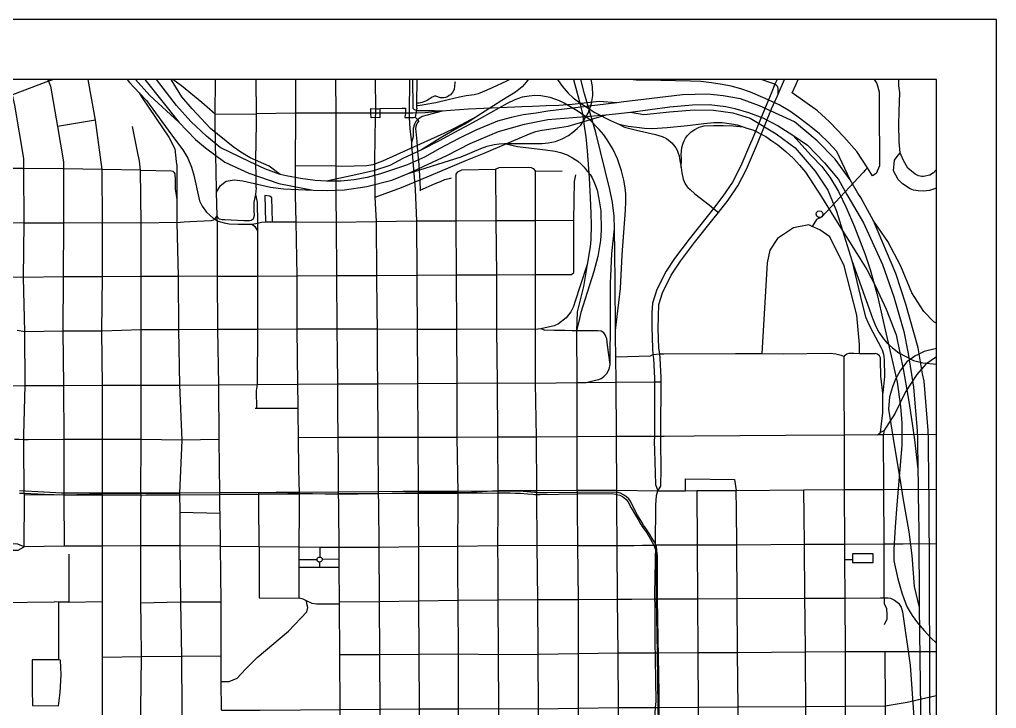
# Model space of a CAD drawing. Header units: millimetres. Extents: x 943 to 1065, y -197 to -78.
# Drawn here: x 983.7 to 1065.3, y -135.6 to -78 of the extents above; entities that cross this region are included whole.
import ezdxf

# ---------------------------------------------------------------- set-up
doc = ezdxf.new("R2010")
doc.units = ezdxf.units.MM
doc.header["$MEASUREMENT"] = 0
doc.layers.add('Border', color=5, linetype='Continuous', true_color=0x0017ff)
doc.layers.add('Default', color=18, linetype='Continuous', true_color=0x000000)

msp = doc.modelspace()

# ---------------------------------------------------------------- linework, layer by layer
at = {"color": 4, "true_color": 0x00ffff}
for points in [[(986.54, -83.031), (986.118, -83.186), (983.115, -84.308), (980, -85.452), (978.385, -86.063), (977.657, -86.307)], [(984.055, -113.123), (984.066, -112.719), (984.172, -108.588), (984.136, -104.101), (984.038, -99.565), (984.089, -95.036), (984.06, -90.473), (984.06, -89.633), (983.309, -85.17), (983.115, -84.308), (982.634, -83.031)], [(986.061, -83.031), (986.118, -83.186), (986.287, -83.598), (986.87, -86.973), (987.37, -89.915), (987.382, -90.504), (987.37, -95.025), (987.34, -99.533), (987.313, -104.071), (987.369, -108.584), (987.398, -113.114)], [(990.649, -122.008), (990.649, -118.321), (990.642, -117.728), (990.649, -117.646), (990.649, -108.578), (990.588, -104.062), (990.649, -99.515), (990.649, -95.013), (990.599, -90.553), (990.041, -86.427), (989.436, -83.031)], [(992.685, -83.031), (992.902, -83.286), (993.689, -84.16)], [(993.388, -83.031), (994.577, -84.389), (997.017, -86.609)], [(994.16, -83.031), (997.017, -86.609), (998.393, -88.048), (999.238, -88.737), (1000.864, -89.957), (1002.868, -90.86), (1005.37, -91.735), (1008.221, -92.29), (1009.466, -92.315), (1010.833, -92.256), (1012.71, -91.974), (1014.806, -91.443), (1016.157, -90.903), (1019.436, -89.346), (1021.344, -88.377), (1023.722, -87.375), (1025.881, -86.781), (1027.825, -86.379)], [(1027.82, -85.686), (1026.85, -85.843), (1025.755, -85.999), (1024.754, -86.219), (1023.628, -86.531), (1021.813, -87.281), (1020.343, -88.001), (1018.81, -88.815), (1017.528, -89.535), (1016.026, -90.191), (1013.854, -90.923), (1012.729, -91.227), (1011.654, -91.413), (1010.549, -91.54), (1009.356, -91.52), (1008.405, -91.485), (1007.166, -91.315), (1005.984, -91.081), (1005.465, -90.964), (1004.204, -90.514), (1002.952, -89.917), (1000.458, -88.705), (999.332, -87.767), (998.019, -86.54), (996.829, -85.201), (995.149, -83.031)], [(1005.465, -90.964), (1004.556, -90.279), (1002.972, -89.576), (1002.181, -89.116), (1001.555, -88.656), (999.645, -87.141), (998.12, -85.489), (997.261, -84.491), (996.365, -83.031)], [(997.236, -83.571), (996.503, -83.031)], [(1000.056, -85.921), (1000.075, -83.031)], [(1003.448, -83.031), (1003.458, -85.917), (1003.44, -88.992)], [(1006.778, -85.864), (1006.778, -83.031)], [(1026.206, -83.031), (1026.159, -83.103), (1025.675, -83.638), (1025.134, -84.089), (1023.983, -84.805), (1021.893, -86.121), (1021.136, -86.642), (1020.227, -87.14), (1018.849, -87.952), (1017.275, -88.92), (1015.715, -89.647), (1014.635, -90.221), (1013.257, -90.67), (1012.65, -90.817), (1012.035, -90.954), (1009.356, -91.52)], [(1010.082, -83.031), (1010.116, -85.864), (1010.116, -90.266), (1010.122, -90.498)], [(1013.389, -89.778), (1013.445, -86.224), (1013.451, -85.864), (1013.451, -85.49), (1013.437, -83.031)], [(1016.263, -83.031), (1016.241, -85.849)], [(1016.569, -85.332), (1016.558, -83.031)], [(1016.89, -85.439), (1016.89, -85.217), (1016.899, -85.048), (1016.912, -83.031)], [(1024.656, -83.031), (1024.375, -83.188), (1023.182, -83.74), (1022.352, -84.106), (1022.005, -84.239), (1021.666, -84.313), (1021.017, -84.411), (1020.448, -84.511), (1019.516, -84.738), (1018.466, -84.987), (1016.99, -85.227), (1016.892, -85.217)], [(1028.628, -83.031), (1028.679, -83.125), (1029.013, -83.605)], [(1029.985, -83.031), (1030.47, -84.892), (1030.712, -85.909), (1030.872, -86.932), (1031.002, -87.823), (1031.101, -88.986), (1031.28, -91.247), (1031.368, -92.92), (1031.414, -94.196), (1031.449, -95.219), (1031.412, -96.401), (1031.371, -97.006), (1031.113, -98.499), (1030.808, -100.341), (1030.52, -101.45), (1030.266, -102.433), (1030.217, -104.033)], [(1033.486, -103.996), (1033.459, -99.89), (1033.426, -97.594), (1033.407, -95.521), (1033.355, -94.447), (1033.216, -93.318), (1033.009, -92.219), (1031.832, -87.463), (1030.903, -84.228), (1030.575, -83.031)], [(1031.565, -83.627), (1031.456, -83.043), (1031.453, -83.031)], [(1053.066, -91.411), (1051.971, -89.055), (1051.265, -88.299), (1050.529, -87.591), (1049.654, -86.872), (1048.637, -86.099), (1048.046, -85.68), (1047.144, -85.144), (1045.99, -84.616), (1044.744, -84.091), (1043.958, -83.83), (1043.132, -83.61), (1042.392, -83.456), (1041.503, -83.304), (1040.602, -83.213), (1039.734, -83.177), (1036.025, -83.107), (1035.217, -83.082), (1034.691, -83.033), (1034.686, -83.031)], [(1047.064, -84.257), (1047.064, -83.984), (1047.059, -83.798), (1047.025, -83.657), (1046.937, -83.539), (1046.8, -83.442), (1046.356, -83.295), (1045.725, -83.065), (1045.627, -83.031)], [(1046.989, -83.031), (1046.8, -83.442), (1046.49, -84.219)], [(1046.989, -84.447), (1047.064, -84.257), (1047.587, -83.049), (1047.594, -83.031)], [(1055.527, -90.261), (1055.527, -90.261), (1055.261, -90.883), (1054.956, -91.075), (1054.535, -90.423), (1053.642, -89.041), (1052.547, -87.822), (1051.358, -86.57), (1050.358, -85.663), (1048.23, -84.162), (1048.546, -83.474), (1048.749, -83.031)], [(1055.088, -83.031), (1055.305, -83.368), (1055.498, -84.061), (1055.506, -86.101), (1055.512, -87.227), (1055.516, -88.299), (1055.527, -90.261)], [(1057.168, -88.259), (1057.138, -86.757), (1057.18, -85.701), (1057.222, -84.132), (1057.146, -83.576), (1057.139, -83.031)], [(1000.056, -85.921), (998.925, -84.951), (997.236, -83.571)], [(1020, -83.886), (1019.9, -84.059), (1019.822, -84.186), (1019.694, -84.314), (1019.597, -84.382), (1019.435, -84.475), (1019.288, -84.533), (1019.107, -84.557), (1018.87, -84.561), (1018.486, -84.426)], [(1020.08, -83.238), (1020.061, -83.326), (1020.001, -83.886)], [(1029.013, -83.605), (1029.522, -84.171), (1029.938, -84.557), (1030.402, -84.902), (1031.762, -85.803), (1033.076, -86.477), (1033.553, -86.686)], [(1029.93, -87.432), (1030.276, -87.145), (1030.585, -86.844), (1031.199, -85.843), (1031.487, -85.035), (1031.578, -84.364), (1031.565, -83.627)], [(993.689, -84.16), (994.304, -84.795), (996.652, -88.002)], [(993.689, -84.16), (993.939, -84.577), (996.187, -87.861), (996.676, -88.84), (996.801, -89.881), (996.85, -90.238)], [(1018.486, -84.426), (1018.36, -84.442), (1018.261, -84.476), (1018.165, -84.521), (1018.08, -84.572), (1017.99, -84.627), (1017.904, -84.676), (1017.778, -84.758), (1017.613, -84.845), (1017.402, -84.933), (1017.302, -84.968), (1017.191, -84.993), (1017.081, -85.008), (1016.975, -85.028), (1016.9, -85.048)], [(1028.796, -84.814), (1028.022, -84.534), (1027.233, -84.403), (1026.736, -84.378), (1026.279, -84.419), (1025.686, -84.523), (1025.062, -84.725), (1024.422, -85.057), (1022.338, -86.204), (1021.285, -86.8), (1020.398, -87.278), (1018.749, -88.173), (1017.275, -88.92)], [(1033.641, -89.672), (1033.28, -88.893), (1032.826, -88.166), (1032.492, -87.674), (1032.116, -87.213), (1031.293, -86.362), (1030.284, -85.643), (1029.203, -85.01), (1028.796, -84.814)], [(1058.749, -105.463), (1057.727, -101.797), (1056.882, -99.232), (1055.025, -94.836), (1054.372, -93.631), (1053.967, -92.886), (1053.719, -92.531), (1053.066, -91.411), (1051.82, -89.689), (1050.334, -88.163), (1048.425, -86.568), (1047.153, -85.999), (1045.495, -85.249), (1043.931, -84.654), (1042.461, -84.404), (1041.178, -84.278), (1039.082, -84.31), (1033.941, -84.935)], [(1046.49, -84.219), (1046.111, -85.075), (1044.891, -88.05)], [(1045.392, -88.249), (1046.512, -85.503), (1046.989, -84.447)], [(1013.794, -85.448), (1013.797, -85.862), (1013.804, -86.231), (1013.445, -86.224), (1013.07, -86.228), (1013.039, -85.864), (1013.032, -85.469), (1013.45, -85.49), (1013.685, -85.48), (1013.794, -85.448), (1015.65, -85.442), (1015.935, -85.442), (1015.935, -85.852), (1015.899, -86.213), (1016.256, -86.21), (1016.608, -86.2)], [(1018.998, -85.688), (1018.324, -85.654), (1017.458, -85.659), (1016.93, -85.664), (1016.685, -85.566), (1016.588, -85.464), (1016.569, -85.333)], [(1016.89, -85.439), (1016.735, -86.197), (1017.051, -86.483), (1016.948, -86.635), (1016.857, -86.803), (1016.812, -86.974), (1016.79, -87.158), (1016.807, -87.389), (1016.884, -88.209), (1016.955, -89.016), (1017.052, -90.18), (1017.132, -91.524), (1017.161, -92.275), (1017.163, -92.329)], [(1021.192, -85.527), (1019.712, -85.62), (1018.998, -85.688)], [(1033.589, -84.989), (1032.117, -84.883), (1029.864, -85.121), (1028.749, -85.204), (1027.689, -85.249), (1026.536, -85.293), (1025.65, -85.322), (1025.068, -85.341), (1021.192, -85.527)], [(1033.941, -84.935), (1033.589, -84.989), (1027.82, -85.686)], [(1033.981, -85.858), (1034.742, -85.78), (1038.007, -85.33), (1039.904, -85.145), (1041.302, -85.135), (1042.681, -85.292), (1043.442, -85.448), (1044.588, -85.809), (1045.795, -86.244), (1047.063, -86.918), (1048.3, -87.676), (1049.517, -88.537), (1050.935, -89.986), (1052.095, -91.38), (1052.787, -92.654), (1054.192, -95.008), (1055.787, -98.481), (1056.726, -101.203), (1057.571, -104.08), (1057.918, -105.936)], [(1034.742, -85.78), (1035.851, -85.976), (1037.978, -85.727), (1040.05, -85.565), (1041.668, -85.597), (1043.291, -85.832), (1044.715, -86.268), (1046.903, -87.564), (1048.489, -88.758), (1050.166, -90.695), (1051.22, -92.286), (1051.932, -94.044), (1053.23, -98.162)], [(990.041, -86.427), (986.87, -86.973)], [(1000.055, -86.553), (1000.055, -85.921)], [(1000.056, -85.921), (1003.458, -85.917)], [(1016.241, -85.849), (1015.935, -85.852), (1013.797, -85.862), (1013.451, -85.865), (1006.778, -85.865), (1003.458, -85.918)], [(1006.755, -90.605), (1006.755, -90.275), (1006.778, -85.864)], [(1021.893, -86.121), (1020.051, -87.112), (1019.142, -87.542), (1016.055, -88.951), (1014.024, -89.857), (1013.219, -90.171), (1012.724, -90.26), (1010.607, -90.303), (1010.115, -90.266)], [(1018.998, -85.688), (1017.59, -85.815), (1016.569, -85.859), (1016.241, -85.849)], [(1016.241, -85.849), (1016.255, -86.21), (1016.293, -87.168), (1016.434, -88.301), (1016.454, -88.512)], [(1018.998, -85.688), (1017.756, -86.016), (1017.336, -86.138), (1016.99, -86.349), (1016.803, -86.548), (1016.681, -86.763), (1016.574, -87.145), (1016.581, -87.837), (1016.434, -88.301)], [(1016.608, -86.2), (1016.735, -86.197)], [(1027.825, -86.379), (1032.704, -85.978), (1033.981, -85.858)], [(1028.797, -87.054), (1029.521, -86.925), (1032.704, -85.978)], [(993.81, -90.624), (993.716, -89.87), (993.567, -89.044), (993.14, -86.973)], [(1000.124, -90.561), (1000.075, -88.514), (1000.055, -86.553)], [(1026.106, -87.669), (1026.434, -87.513), (1026.837, -87.388), (1027.192, -87.309), (1028.797, -87.054)], [(1033.553, -86.686), (1033.759, -86.78)], [(1033.759, -86.78), (1034.537, -86.941), (1035.268, -87.031), (1035.896, -87.096), (1036.583, -87.134), (1037.799, -87.062), (1039.489, -86.875), (1040.856, -86.713), (1041.701, -86.637), (1042.402, -86.627), (1043.154, -86.744), (1043.653, -86.832), (1044.151, -86.988)], [(1033.759, -86.78), (1034.233, -87.033), (1035.224, -87.267), (1036.82, -87.63), (1037.379, -87.787), (1037.753, -87.98), (1038.192, -88.33), (1038.509, -88.738), (1038.628, -88.948), (1038.725, -89.194), (1038.789, -89.41), (1038.827, -89.645), (1038.96, -90.396)], [(1038.96, -90.396), (1038.988, -89.631), (1038.97, -89.326), (1038.979, -89.029), (1039.023, -88.73), (1039.128, -88.368), (1039.205, -88.163), (1039.321, -87.948), (1039.487, -87.719), (1039.802, -87.409), (1040.108, -87.214), (1040.458, -87.031), (1040.882, -86.922), (1041.678, -86.87), (1042.509, -86.88), (1043.302, -86.91), (1044.151, -86.988)], [(1044.151, -86.988), (1044.445, -87.105), (1044.963, -87.251), (1046.034, -87.787), (1046.547, -88.148), (1047.045, -88.506), (1047.711, -89.049), (1048.335, -89.632), (1048.86, -90.197), (1049.342, -90.786), (1050.688, -92.85), (1051.726, -94.511)], [(996.652, -88.002), (997.349, -88.914), (997.752, -89.616), (998.062, -90.353), (998.27, -91.041), (998.743, -93.164), (998.968, -93.605)], [(1022.522, -89.179), (1026.106, -87.669)], [(1024.214, -88.387), (1025.319, -88.374), (1026.805, -88.387), (1027.367, -88.373), (1027.846, -88.331), (1028.167, -88.278), (1028.48, -88.204), (1029.036, -87.989), (1029.546, -87.707), (1029.93, -87.432)], [(1044.891, -88.05), (1044.752, -88.368), (1043.947, -90.247), (1043.257, -91.602), (1042.452, -92.777), (1041.661, -93.801), (1041.239, -94.349), (1039.628, -96.381), (1038.401, -97.978), (1037.699, -99.039), (1036.931, -100.584), (1036.561, -101.71), (1036.523, -102.527), (1036.51, -103.69), (1036.573, -105.505), (1036.6, -106.014)], [(1048.3, -87.676), (1049.827, -89.398), (1050.699, -90.292), (1051.37, -91.183), (1052.103, -92.389), (1052.734, -93.739), (1053.443, -95.34), (1054.325, -97.646), (1054.755, -98.92), (1055.35, -101.109), (1055.842, -103.225), (1056.678, -106.836)], [(1016.157, -90.903), (1020.589, -89.488), (1022.223, -88.806), (1022.767, -88.605), (1023.346, -88.471), (1023.77, -88.409), (1024.214, -88.387)], [(1016.454, -88.512), (1016.757, -92.221)], [(1024.214, -88.387), (1025.293, -88.627), (1027.639, -88.904), (1028.449, -89.022), (1028.896, -89.135), (1029.439, -89.335), (1029.901, -89.572), (1030.343, -89.86)], [(1037.176, -105.94), (1037.11, -105.479), (1037.046, -103.843), (1037.059, -102.835), (1037.098, -101.837), (1037.404, -100.866), (1038.133, -99.371), (1038.913, -98.209), (1040.088, -96.662), (1041.621, -94.745), (1042.079, -94.153), (1042.887, -93.109), (1043.692, -91.934), (1044.432, -90.528), (1045.264, -88.572), (1045.392, -88.249)], [(1060.297, -90.553), (1060.032, -90.838), (1059.725, -91.036), (1059.197, -91.153), (1059.058, -91.141), (1058.778, -91.085), (1058.502, -90.955), (1057.889, -90.443), (1057.526, -89.797), (1057.264, -89.16), (1057.168, -88.259)], [(1003.458, -92.075), (1003.441, -88.992)], [(1013.42, -92.86), (1015.619, -92.068), (1018.091, -91.036), (1020.969, -89.816), (1022.522, -89.179)], [(1033.486, -103.996), (1033.89, -100.491), (1034.04, -97.686), (1034.307, -93.953), (1034.345, -93.23), (1034.338, -92.597), (1034.284, -92.074), (1034.189, -91.452), (1033.989, -90.659), (1033.641, -89.672)], [(1060.297, -92.115), (1060.283, -92.124), (1059.708, -92.315), (1059.194, -92.358), (1058.749, -92.345), (1058.363, -92.275), (1058.086, -92.176), (1057.444, -91.747), (1057.084, -91.384), (1056.694, -90.672), (1056.772, -89.768), (1057, -89.477), (1057.138, -89.311), (1057.264, -89.16)], [(993.81, -90.624), (990.599, -90.553), (987.382, -90.504), (984.06, -90.473), (980.816, -90.473), (978.395, -90.496)], [(996.85, -90.238), (996.845, -92.193), (996.845, -93.054), (996.849, -94.99), (996.962, -99.481), (996.99, -103.942), (997.074, -108.568), (997.254, -113.149), (997.074, -117.576), (997.074, -117.715), (997.081, -119.005), (997.084, -119.178), (997.1, -121.99), (997.159, -126.682), (997.242, -131.229)], [(1000.567, -135.724), (1000.557, -133.324), (1000.548, -131.19), (1000.539, -126.687), (1000.479, -122.02), (1000.45, -119.246), (1000.447, -118.891), (1000.447, -117.699), (1000.447, -117.552), (1000.384, -113.109), (1000.352, -108.534), (1000.272, -103.925), (1000.244, -99.477), (1000.226, -95.385), (1000.214, -94.423), (1000.161, -92.439), (1000.125, -90.561)], [(1010.115, -90.266), (1009.722, -90.251), (1006.755, -90.274)], [(1010.12, -90.498), (1010.134, -93.138)], [(1013.417, -92.533), (1013.389, -89.778)], [(1020.654, -90.591), (1023.454, -90.542), (1023.767, -90.386), (1026.192, -90.357), (1026.436, -90.386), (1026.612, -90.484), (1026.788, -90.699), (1029.027, -90.67)], [(1023.454, -90.542), (1023.493, -94.823), (1023.547, -99.348), (1023.547, -103.895)], [(1030.343, -89.86), (1030.625, -90.119), (1030.869, -90.368), (1031.127, -90.688), (1031.358, -90.986), (1031.531, -91.248), (1031.675, -91.553), (1031.845, -91.963), (1031.935, -92.272)], [(1038.96, -90.396), (1039.01, -90.826), (1039.123, -91.376), (1039.3, -91.748), (1039.474, -91.993), (1039.532, -92.051)], [(1054.339, -90.62), (1054.153, -90.806), (1054.535, -90.423)], [(993.85, -121.99), (993.85, -118.321), (993.853, -117.743), (993.85, -117.61), (993.875, -113.114), (993.875, -99.497), (993.854, -95.043), (993.81, -90.624)], [(993.81, -90.624), (996.401, -90.658)], [(996.401, -90.658), (996.522, -90.692), (996.6, -90.776), (996.664, -90.917), (996.693, -91.391), (996.693, -92.174), (996.846, -93.054)], [(1006.755, -92.729), (1006.755, -90.605)], [(1017.161, -92.275), (1018.423, -91.721), (1018.87, -91.545), (1019.236, -91.395), (1019.446, -91.341), (1019.608, -91.302), (1019.771, -91.245)], [(1020.209, -99.365), (1020.183, -94.854), (1020.183, -90.937), (1020.322, -90.738), (1020.654, -90.591)], [(1026.802, -94.806), (1026.788, -90.699)], [(1029.805, -99.312), (1029.998, -99.151), (1029.998, -94.789), (1030.051, -91.57), (1030.174, -91.002)], [(1054.153, -90.806), (1050.714, -94.499), (1050.593, -94.564), (1050.437, -94.559), (1050.302, -94.463), (1050.253, -94.367), (1050.242, -94.28), (1050.28, -94.15), (1050.379, -94.048), (1050.518, -94.007), (1050.65, -94.037), (1050.744, -94.112)], [(1000.16, -92.439), (1000.498, -91.886), (1000.968, -91.542), (1001.625, -91.417), (1002.345, -91.51), (1004.659, -92.042), (1005.764, -92.176), (1008.221, -92.29)], [(1003.458, -92.075), (1003.414, -92.638), (1003.549, -93.29), (1003.569, -95.032), (1003.578, -95.684), (1003.581, -99.459), (1003.581, -103.913), (1003.559, -108.512)], [(1039.532, -92.051), (1039.707, -92.225), (1040.118, -92.6), (1041.3, -93.509), (1041.661, -93.801), (1042.079, -94.153)], [(1003.414, -92.638), (1003.268, -93.283), (1003.285, -93.986), (1003.292, -94.397), (1003.258, -94.603), (1003.205, -94.695), (1003.131, -94.754), (1003.052, -94.803), (1002.918, -94.844), (1002.432, -94.847), (1000.858, -94.772), (1000.63, -94.762), (1000.402, -94.698), (1000.301, -94.598), (1000.213, -94.424)], [(1004.834, -94.923), (1004.767, -92.918), (1004.603, -92.774), (1004.189, -92.731), (1004.242, -94.921)], [(1006.962, -108.49), (1006.89, -103.895), (1006.89, -99.44), (1006.823, -94.932), (1006.755, -92.729)], [(1013.938, -149.472), (1013.904, -144.946), (1013.869, -140.294), (1013.833, -135.635), (1013.799, -131.079), (1013.765, -126.634), (1013.73, -122.09), (1013.702, -118.478), (1013.695, -117.628), (1013.66, -112.932), (1013.626, -108.447), (1013.61, -106.391), (1013.602, -105.241), (1013.591, -103.895), (1013.578, -102.258), (1013.556, -99.403), (1013.509, -94.897), (1013.42, -92.86), (1013.416, -92.533)], [(1016.757, -92.221), (1016.867, -94.854), (1016.892, -99.384), (1016.896, -100.124), (1016.916, -103.913), (1016.94, -108.424), (1016.964, -112.932), (1016.989, -117.449), (1016.989, -117.538), (1016.989, -117.596), (1016.994, -118.741), (1017.018, -122.043), (1017.036, -126.582), (1017.06, -131.061), (1017.084, -135.613), (1017.1, -138.532), (1017.11, -140.277), (1017.135, -144.932), (1017.158, -149.455), (1017.184, -153.992), (1017.208, -158.543)], [(1031.935, -92.272), (1032.089, -92.998), (1032.264, -94.005), (1032.288, -95.621), (1032.221, -96.481), (1032.016, -97.818), (1031.661, -99.062), (1030.586, -102.494), (1030.46, -102.995), (1030.217, -104.033)], [(998.968, -93.605), (999.332, -94.126), (999.884, -94.608), (1000.3, -94.865), (1000.809, -95.012), (1001.213, -95.098), (1001.957, -95.117)], [(1010.134, -93.138), (1010.155, -94.955), (1010.183, -99.421), (1010.218, -103.877), (1010.234, -105.918), (1010.255, -108.469), (1010.27, -110.574), (1010.29, -112.949), (1010.31, -115.566), (1010.327, -117.659), (1010.333, -118.438), (1010.337, -118.948), (1010.362, -122.107), (1010.37, -123.124), (1010.378, -123.762), (1010.398, -126.665), (1010.398, -126.872), (1010.431, -131.095), (1010.468, -135.658), (1010.504, -140.311), (1010.54, -144.961), (1010.503, -149.461)], [(996.85, -94.99), (997.466, -94.916), (997.94, -94.886), (999.709, -94.817), (999.817, -94.798), (999.922, -94.763), (1000.066, -94.624), (1000.213, -94.423)], [(1050.744, -94.112), (1050.797, -94.217), (1050.802, -94.339), (1050.77, -94.43), (1050.714, -94.499), (1050.627, -94.572), (1050.255, -94.729), (1049.903, -95.312)], [(1051.726, -94.511), (1053.634, -97.577), (1054.463, -98.908), (1055.199, -100.299), (1056.075, -102.207), (1056.92, -104.366), (1057.545, -107.37), (1057.904, -109.436)], [(996.85, -94.99), (993.854, -95.043), (990.649, -95.013), (987.37, -95.025), (984.089, -95.036), (980.838, -95.002), (979.584, -95.052), (978.186, -95.058), (977.982, -95.058), (977.66, -95.055), (977.477, -95.052), (977.136, -95.06), (974.286, -95.037), (973.788, -95.065)], [(1001.957, -95.117), (1003.129, -95.117), (1003.569, -95.033)], [(1003.129, -95.116), (1003.364, -95.307), (1003.579, -95.684)], [(1003.569, -95.032), (1003.902, -94.951), (1004.242, -94.921), (1004.834, -94.924), (1006.823, -94.933), (1010.155, -94.956), (1013.509, -94.898)], [(1013.509, -94.897), (1016.867, -94.854), (1020.183, -94.854), (1023.493, -94.823), (1026.802, -94.806), (1029.998, -94.789)], [(1026.809, -103.907), (1026.803, -99.329), (1026.803, -94.806)], [(1053.866, -105.925), (1053.855, -105.169), (1053.637, -102.73), (1052.573, -98.6), (1051.384, -96.191), (1050.539, -95.597), (1049.903, -95.312), (1049.632, -95.19), (1048.351, -95.434), (1046.999, -96.316), (1046.378, -97.286), (1046.14, -98.348), (1045.7, -105.92)], [(1060.297, -103.391), (1060.073, -103.268), (1059.229, -102.423), (1058.217, -100.864), (1057.299, -98.629), (1056.238, -96.577), (1055.025, -94.836)], [(1033.054, -104.477), (1033.074, -100.076), (1033.172, -97.573), (1033.407, -95.521)], [(1031.113, -98.499), (1030.539, -100.271), (1030.112, -101.552), (1029.96, -102.001), (1029.759, -102.431), (1029.356, -102.94), (1028.727, -103.455), (1028.346, -103.615), (1027.242, -103.875)], [(1053.23, -98.162), (1054.95, -102.982), (1055.168, -103.532)], [(1053.23, -98.162), (1054.057, -101.668), (1054.365, -102.865), (1054.545, -103.294), (1054.742, -103.722), (1055.65, -105.381), (1055.756, -105.618), (1055.865, -105.991), (1055.916, -106.431), (1055.932, -107.842), (1055.801, -109.231)], [(1000.243, -99.477), (996.963, -99.481), (993.875, -99.498), (990.649, -99.515), (987.34, -99.533), (984.038, -99.565), (980.775, -99.535), (978.859, -99.558), (978.237, -99.561), (978.046, -99.564), (977.697, -99.557), (977.522, -99.559), (974.373, -99.524)], [(1000.243, -99.477), (1003.581, -99.459), (1006.89, -99.44), (1010.183, -99.422), (1013.557, -99.403), (1016.892, -99.385), (1020.209, -99.366), (1023.547, -99.348), (1026.802, -99.33), (1029.805, -99.313)], [(1020.598, -153.694), (1020.49, -149.389), (1020.458, -144.919), (1020.461, -140.261), (1020.44, -139.068), (1020.377, -135.591), (1020.377, -131.045), (1020.35, -126.52), (1020.325, -124.472), (1020.308, -122.012), (1020.33, -118.347), (1020.348, -117.578), (1020.348, -117.531), (1020.267, -112.932), (1020.267, -108.403), (1020.237, -103.925), (1020.208, -99.365)], [(1055.168, -103.532), (1055.312, -103.843), (1055.482, -104.138), (1055.789, -104.598), (1056.131, -105.02), (1056.623, -105.463), (1057.152, -105.861), (1058.374, -106.496), (1059.155, -106.714), (1060.297, -106.805)], [(1000.271, -103.925), (996.992, -103.942), (993.875, -103.96), (990.588, -104.061), (987.313, -104.071), (984.136, -104.101), (983.51, -103.995)], [(1027.242, -103.875), (1026.809, -103.907), (1023.547, -103.895), (1020.237, -103.925), (1016.916, -103.913), (1013.591, -103.895), (1012.06, -103.888), (1010.219, -103.878), (1006.89, -103.895), (1003.581, -103.913), (1000.271, -103.925)], [(1023.547, -103.895), (1023.602, -108.381), (1023.632, -112.92), (1023.655, -117.365), (1023.655, -117.435), (1023.655, -117.553), (1023.655, -118.832), (1023.632, -121.972), (1023.664, -123.959), (1023.655, -126.508), (1023.691, -131.093), (1023.713, -135.568)], [(1027.071, -140.234), (1027.047, -135.591), (1027.019, -131.073), (1026.985, -126.477), (1026.94, -121.941), (1026.912, -117.686), (1026.912, -117.542), (1026.912, -117.373), (1026.887, -112.906), (1026.802, -108.398), (1026.811, -103.907)], [(1033.037, -106.842), (1032.824, -105.229), (1032.753, -104.689), (1032.621, -104.37), (1032.496, -104.206), (1032.276, -104.063), (1032.003, -104.017), (1030.638, -104.03), (1030.217, -104.033), (1029.849, -104.03), (1029.262, -103.992), (1028.349, -104.003), (1027.556, -103.98), (1027.242, -103.875)], [(1030.217, -104.033), (1030.237, -108.337), (1030.26, -112.884), (1030.26, -117.347), (1030.274, -117.543), (1030.269, -117.652), (1030.288, -118.681), (1030.304, -121.968)], [(1033.49, -104.523), (1033.486, -103.996)], [(1033.034, -105.341), (1033.054, -104.477)], [(1033.512, -106.191), (1033.49, -104.523)], [(1033.037, -106.842), (1033.034, -105.341)], [(1033.512, -106.191), (1036.394, -106.132), (1036.6, -106.014)], [(1036.6, -106.014), (1037.176, -105.94)], [(1036.6, -106.014), (1036.666, -106.348), (1036.74, -107.973), (1036.74, -109.171), (1036.733, -112.516), (1036.75, -112.857), (1036.718, -113.266), (1036.726, -114.016), (1036.829, -116.872), (1037.024, -117.387)], [(1037.024, -117.387), (1037.269, -117.006), (1037.284, -115.546), (1037.262, -113.325), (1037.273, -112.855), (1037.277, -112.434), (1037.288, -108.29), (1037.284, -107.929), (1037.211, -106.318), (1037.176, -105.94)], [(1037.176, -105.94), (1037.527, -105.94), (1043.494, -105.926), (1045.7, -105.921), (1047.545, -105.945), (1051.395, -105.885), (1051.876, -105.942), (1052.328, -106.056), (1052.564, -106.187), (1052.667, -106.062), (1052.808, -105.952), (1053.003, -105.905), (1053.207, -105.898), (1053.38, -105.906), (1053.866, -105.926), (1054.896, -105.932), (1055.164, -105.935)], [(1055.37, -112.729), (1055.619, -112.519), (1055.695, -111.811), (1055.804, -110.87), (1055.801, -109.231), (1055.636, -107.827), (1055.617, -106.495), (1055.606, -106.296), (1055.536, -106.126), (1055.363, -105.986), (1055.164, -105.933)], [(1060.297, -105.497), (1059.26, -105.77), (1058.477, -106.146), (1057.82, -106.615), (1057.289, -107.303), (1056.851, -108.055), (1056.601, -108.712), (1056.351, -109.556), (1056.288, -110.566)], [(1057.918, -105.936), (1058.374, -108.748)], [(1059.125, -107.621), (1058.749, -105.463)], [(1031.028, -108.332), (1031.812, -108.159), (1032.095, -108.104), (1032.292, -108.023), (1032.517, -107.856), (1032.751, -107.583), (1032.947, -107.231), (1033.037, -106.842)], [(1033.592, -117.334), (1033.562, -112.867), (1033.528, -108.316), (1033.512, -106.191)], [(1052.834, -167.436), (1052.834, -167.348), (1052.829, -166.049), (1052.814, -162.939), (1052.795, -158.244), (1052.775, -153.852), (1052.755, -149.321), (1052.698, -144.824), (1052.714, -140.1), (1052.695, -135.373), (1052.682, -132.696), (1052.675, -130.849), (1052.655, -126.346), (1052.641, -123.119), (1052.635, -121.844), (1052.616, -117.296), (1052.595, -112.738), (1052.578, -108.741), (1052.57, -107.245), (1052.567, -106.393), (1052.567, -106.186)], [(1060.297, -106.195), (1059.385, -106.802), (1058.642, -107.672), (1057.704, -109.112), (1056.827, -110.894), (1055.899, -112.371), (1055.858, -112.709)], [(1056.678, -106.836), (1057.01, -108.305), (1057.292, -110.355), (1057.394, -111.717), (1057.39, -113.602), (1056.964, -118.565), (1056.829, -120.401), (1056.713, -122.275), (1056.731, -123.245), (1057.067, -124.746), (1057.389, -125.906), (1057.602, -126.481), (1057.852, -127.106), (1058.259, -127.794), (1058.697, -128.42), (1059.252, -129.047), (1059.823, -129.671), (1060.297, -130.124)], [(1059.581, -112.367), (1059.249, -108.243), (1059.125, -107.621)], [(1000.351, -108.534), (1003.559, -108.512), (1006.962, -108.49)], [(1003.559, -108.512), (1003.478, -109.014), (1003.49, -110.525)], [(1006.962, -108.49), (1010.255, -108.469), (1013.626, -108.447), (1016.94, -108.424)], [(1006.992, -112.969), (1006.977, -110.785), (1006.974, -110.529), (1006.974, -110.284), (1006.962, -108.49)], [(1016.94, -108.424), (1020.267, -108.403)], [(1020.267, -108.403), (1023.602, -108.381), (1026.8, -108.398)], [(1026.8, -108.398), (1030.238, -108.337)], [(1030.238, -108.337), (1031.028, -108.332), (1033.528, -108.316)], [(1033.528, -108.316), (1036.74, -108.283)], [(1036.74, -108.283), (1037.288, -108.29)], [(980.594, -108.602), (981.183, -108.593), (981.4, -108.622), (984.172, -108.588), (987.37, -108.584), (990.649, -108.578), (993.875, -108.573), (997.075, -108.568), (1000.351, -108.534)], [(1058.374, -108.748), (1058.681, -112.361)], [(1057.904, -109.436), (1058.03, -110.3), (1058.255, -111.773), (1058.345, -112.366)], [(1006.975, -110.529), (1005.049, -110.527), (1004.102, -110.527), (1003.49, -110.527), (1003.39, -110.527)], [(1056.288, -110.566), (1056.748, -113.544)], [(1055.899, -112.371), (1055.619, -112.519)], [(1058.345, -112.366), (1058.44, -113.137)], [(1058.681, -112.361), (1058.7, -113.135)], [(1059.61, -113.131), (1059.581, -112.367)], [(1000.383, -113.109), (997.255, -113.149), (993.875, -113.114), (987.398, -113.114), (984.425, -113.122), (984.055, -113.122), (983.679, -113.12), (983.293, -113.116)], [(984.114, -117.693), (984.106, -117.585), (984.059, -113.498), (984.055, -113.123)], [(987.398, -113.114), (987.398, -117.732), (987.403, -118.347), (987.422, -121.492), (987.425, -122.008)], [(1043.86, -112.806), (1040.037, -112.837), (1037.55, -112.852), (1037.273, -112.855), (1036.75, -112.858), (1036.472, -112.858), (1033.562, -112.867), (1030.26, -112.884), (1026.885, -112.906), (1023.632, -112.92), (1020.267, -112.932), (1013.66, -112.932), (1010.29, -112.949), (1006.992, -112.969)], [(1007.058, -122.073), (1007.075, -118.974), (1007.082, -117.653), (1007.082, -117.596), (1007.044, -115.611), (1006.992, -112.969)], [(1047.681, -112.776), (1043.86, -112.806)], [(1060.297, -112.712), (1059.142, -112.702), (1055.858, -112.709), (1055.37, -112.729), (1052.593, -112.738), (1047.681, -112.776)], [(1055.922, -125.817), (1055.919, -121.817), (1055.887, -117.276), (1055.857, -112.709)], [(1058.44, -113.137), (1058.735, -115.573)], [(1058.7, -113.135), (1058.735, -115.573), (1058.752, -116.84)], [(1059.658, -116.86), (1059.61, -113.131)], [(1056.748, -113.544), (1057.216, -116.354)], [(1039.329, -117.38), (1039.329, -116.393), (1043.427, -116.456), (1043.568, -117.354)], [(1057.216, -116.354), (1057.481, -117.987)], [(1003.697, -117.55), (993.851, -117.581), (988.11, -117.6), (987.655, -117.598), (987.203, -117.585), (986.737, -117.567), (985.732, -117.513), (983.701, -117.405)], [(1037.154, -139.442), (1037.13, -134.258), (1037.045, -129.724), (1036.979, -126.418), (1036.991, -122.848), (1036.936, -122.371), (1036.897, -122.004), (1036.715, -121.635), (1036.55, -121.388), (1036.342, -121.047), (1036.102, -120.659), (1035.821, -120.251), (1035.668, -120.002), (1035.312, -119.417), (1035.099, -119.007), (1034.725, -118.245), (1034.589, -118.052), (1034.399, -117.889), (1034.153, -117.714), (1033.889, -117.583), (1033.59, -117.507), (1030.273, -117.543), (1027.775, -117.565), (1027.367, -117.561), (1027.06, -117.556), (1026.911, -117.542), (1026.721, -117.534), (1025.768, -117.457), (1025.279, -117.424), (1024.927, -117.419), (1023.656, -117.435), (1020.343, -117.445), (1016.988, -117.449), (1015.723, -117.449), (1013.715, -117.478), (1010.323, -117.502), (1007.079, -117.527), (1005.147, -117.546), (1003.696, -117.55)], [(1020.349, -117.531), (1021.445, -117.512), (1023.655, -117.365), (1026.91, -117.373), (1030.258, -117.347), (1033.592, -117.334)], [(1033.592, -118.676), (1033.588, -117.691), (1033.591, -117.507), (1033.593, -117.334)], [(1033.592, -117.334), (1037.024, -117.387)], [(1036.822, -121.912), (1036.849, -118.584), (1036.91, -117.79), (1037.024, -117.387)], [(1037.024, -117.387), (1037.501, -117.391), (1039.329, -117.38), (1040.27, -117.374), (1043.568, -117.354), (1049.215, -117.318), (1052.614, -117.296), (1055.888, -117.277), (1060.297, -117.249)], [(1040.27, -117.374), (1040.299, -121.908), (1040.329, -126.4), (1040.36, -130.931), (1040.39, -135.457), (1040.422, -140.162), (1040.438, -142.679), (1040.458, -144.793), (1040.462, -146.086), (1040.475, -148.062), (1040.484, -149.296), (1040.5, -151.868), (1040.514, -153.854)], [(1043.93, -162.887), (1043.893, -158.343), (1043.872, -155.668), (1043.857, -153.816), (1043.851, -153.061), (1043.845, -152.298), (1043.841, -151.889), (1043.836, -151.112), (1043.822, -149.256), (1043.807, -147.484), (1043.781, -144.768), (1043.753, -140.598), (1043.749, -140.145), (1043.745, -139.622), (1043.711, -135.433), (1043.676, -130.915), (1043.639, -126.388), (1043.604, -121.891), (1043.581, -118.984), (1043.568, -117.354)], [(1049.546, -153.864), (1049.425, -149.789), (1049.412, -149.312), (1049.409, -148.904), (1049.387, -144.827), (1049.384, -140.774), (1049.384, -139.581), (1049.378, -135.396), (1049.341, -131.339), (1049.336, -130.863), (1049.312, -128.12), (1049.295, -126.353), (1049.255, -121.856), (1049.234, -119.499), (1049.214, -117.318)], [(1058.752, -116.84), (1058.765, -117.694), (1058.807, -120.751), (1058.85, -127.138), (1058.975, -137.693), (1058.975, -139.807), (1059.055, -145.184), (1059.031, -151.841), (1059.068, -161.925)], [(1059.67, -117.671), (1059.658, -116.86)], [(983.706, -117.586), (984.106, -117.586), (985.792, -117.661), (987.397, -117.733), (989.311, -117.714), (990.642, -117.73), (993.853, -117.744), (994.291, -117.736), (995.364, -117.74), (997.075, -117.717), (1000.447, -117.7), (1003.705, -117.669), (1007.082, -117.655), (1010.287, -117.629), (1013.596, -117.604), (1016.99, -117.597), (1020.348, -117.58), (1023.657, -117.555), (1024.287, -117.557), (1024.682, -117.557), (1025.112, -117.576), (1025.538, -117.6), (1026.134, -117.639), (1026.564, -117.674), (1026.755, -117.689), (1027.189, -117.689), (1030.267, -117.654), (1033.152, -117.621), (1033.505, -117.664), (1033.588, -117.693), (1033.837, -117.754), (1034.062, -117.876), (1034.34, -118.094), (1034.523, -118.285), (1034.777, -118.809), (1035.138, -119.417), (1035.361, -119.775), (1035.556, -120.147), (1035.773, -120.467), (1036.093, -120.899), (1036.514, -121.631), (1036.671, -121.92), (1036.702, -121.984), (1036.744, -122.12), (1036.782, -122.25), (1036.84, -122.39), (1036.869, -122.677), (1036.871, -122.981), (1036.871, -125.702), (1036.866, -126.133), (1036.875, -126.418), (1036.973, -130.945), (1037.005, -135.481), (1037.005, -136.077)], [(984.099, -122.068), (984.102, -121.49), (984.114, -118.499), (984.114, -117.693)], [(984.114, -117.693), (987.397, -117.732), (990.649, -117.646), (993.85, -117.61), (997.075, -117.576)], [(1000.445, -117.552), (997.075, -117.576)], [(1003.697, -117.55), (1000.445, -117.553)], [(1003.697, -117.55), (1000.445, -117.553)], [(1003.697, -117.55), (1005.147, -117.546), (1007.082, -117.596), (1010.327, -117.659), (1013.696, -117.628), (1016.99, -117.538)], [(1003.72, -122.038), (1003.698, -118.399), (1003.705, -117.668), (1003.697, -117.55)], [(1016.99, -117.538), (1020.349, -117.531)], [(1057.481, -117.987), (1057.977, -120.817), (1058.227, -122.789), (1058.416, -125.386), (1058.85, -127.138)], [(1060.032, -161.837), (1060.01, -157.481), (1059.861, -152.373), (1059.718, -145.204), (1059.752, -139.574), (1059.67, -117.671)], [(1033.614, -121.956), (1033.592, -118.676)], [(997.084, -119.178), (1000.45, -119.246)], [(966.556, -122.346), (967.213, -122.343), (967.367, -122.337), (973.069, -122.351), (977.505, -122.351), (977.688, -122.351), (978.067, -122.351), (979.681, -122.353), (980.282, -122.353), (980.656, -122.353), (980.766, -122.353), (980.794, -122.353), (980.961, -122.353), (981.148, -122.353), (983.602, -122.347), (984.099, -122.07)], [(984.099, -122.068), (983.556, -121.838), (982.287, -121.829), (980.807, -121.818), (980.659, -121.818), (980.393, -121.816)], [(987.424, -122.008), (984.099, -122.068)], [(993.85, -121.99), (990.649, -122.008), (987.424, -122.008)], [(990.579, -140.251), (990.637, -135.818), (990.649, -131.308), (990.649, -122.008)], [(993.868, -128.524), (993.85, -126.782), (993.85, -121.99)], [(1000.479, -122.02), (997.101, -121.99), (993.85, -121.99)], [(1000.479, -122.02), (1003.72, -122.038), (1007.058, -122.073), (1008.773, -122.09), (1010.362, -122.107), (1013.73, -122.09), (1017.019, -122.043), (1020.307, -122.012), (1023.634, -121.972), (1026.94, -121.941), (1030.303, -121.968)], [(1003.72, -122.038), (1003.72, -126.335), (1007.058, -126.353), (1007.058, -123.762), (1007.061, -123.135), (1007.057, -122.073)], [(1008.773, -122.091), (1008.78, -122.92)], [(1030.303, -121.968), (1033.614, -121.956)], [(1030.303, -121.968), (1030.352, -126.471), (1030.365, -131.013), (1030.363, -135.551), (1030.439, -140.211)], [(1033.614, -121.956), (1035.043, -121.947), (1035.728, -121.941)], [(1033.687, -140.16), (1033.723, -135.501), (1033.698, -130.962), (1033.64, -126.435), (1033.614, -121.956)], [(1035.728, -121.941), (1036.671, -121.918), (1036.822, -121.912), (1040.299, -121.907), (1043.605, -121.891), (1049.256, -121.856), (1052.633, -121.843), (1055.92, -121.817), (1057.508, -121.817)], [(1036.822, -121.912), (1036.732, -125.983), (1036.742, -126.419), (1036.753, -126.936), (1036.778, -130.493), (1036.788, -130.945), (1036.799, -131.433), (1036.837, -135), (1036.805, -135.48), (1036.769, -135.972), (1036.779, -138.609), (1036.663, -139.558), (1036.666, -140.18), (1036.684, -140.927), (1036.62, -141.217), (1036.678, -144.008), (1036.731, -144.494), (1036.804, -144.849), (1036.854, -145.123), (1036.919, -145.781), (1036.959, -149.322)], [(1057.508, -121.818), (1060.297, -121.793)], [(987.819, -122.692), (987.819, -126.697), (986.974, -126.697), (986.974, -131.514), (984.753, -131.514), (984.753, -133.985), (984.784, -135.331), (986.974, -135.362), (987.099, -134.235), (987.193, -132.774), (987.115, -131.542), (986.974, -131.514)], [(1007.062, -123.135), (1008.558, -123.119)], [(1008.648, -123.307), (1008.597, -123.256), (1008.566, -123.191), (1008.558, -123.119), (1008.573, -123.055), (1008.606, -122.998), (1008.654, -122.954), (1008.715, -122.927), (1008.78, -122.92), (1008.84, -122.93), (1008.894, -122.956), (1008.937, -122.997), (1008.968, -123.049), (1008.984, -123.106), (1008.981, -123.177), (1008.956, -123.242), (1008.911, -123.296), (1008.851, -123.332), (1008.783, -123.346), (1008.712, -123.339), (1008.647, -123.307)], [(1010.37, -123.124), (1008.984, -123.106)], [(1052.639, -123.119), (1053.268, -123.116)], [(1053.268, -123.117), (1053.268, -123.388), (1054.996, -123.381), (1054.993, -122.645), (1053.265, -122.653), (1053.268, -123.117)], [(1007.059, -123.762), (1010.378, -123.762)], [(1008.786, -123.762), (1008.783, -123.346)], [(1008.155, -126.8), (1007.684, -126.579), (1007.382, -126.442), (1007.058, -126.353)], [(1010.398, -126.665), (1013.765, -126.634), (1017.037, -126.582), (1020.35, -126.52), (1023.657, -126.508), (1026.985, -126.477), (1030.352, -126.471), (1033.64, -126.435), (1034.839, -126.431), (1036.742, -126.419), (1036.874, -126.415), (1036.979, -126.418), (1040.329, -126.401)], [(1040.329, -126.4), (1043.64, -126.388), (1049.296, -126.353), (1052.653, -126.346)], [(1052.653, -126.346), (1055.58, -126.332), (1056.247, -126.326), (1056.449, -126.353), (1056.791, -126.519), (1057.124, -126.774), (1057.349, -127.116), (1057.447, -127.507), (1058.103, -131.955), (1058.54, -138.275), (1058.974, -139.807)], [(1055.944, -126.837), (1055.922, -125.817)], [(981.124, -126.849), (981.504, -126.804), (981.811, -126.735), (982.119, -126.711), (986.599, -126.665)], [(986.974, -126.697), (986.599, -126.665)], [(987.819, -126.697), (990.649, -126.634)], [(997.159, -126.682), (993.85, -126.782)], [(1000.539, -126.687), (997.159, -126.682)], [(1000.557, -133.324), (1001.219, -133.306), (1001.884, -133.051), (1002.569, -132.289), (1003.546, -131.312), (1006.166, -129.121), (1007.71, -127.498), (1007.789, -127.134), (1007.71, -126.821), (1007.684, -126.579)], [(1008.907, -126.856), (1008.511, -126.852), (1008.155, -126.8)], [(1010.399, -126.872), (1008.907, -126.856)], [(1055.95, -128.566), (1056.174, -128.092), (1056.182, -127.714), (1056.135, -127.258), (1055.944, -126.837)], [(993.987, -144.873), (993.905, -144.751), (993.856, -144.555), (993.859, -140.662), (993.839, -140.207), (993.836, -135.84), (993.841, -135.625), (993.899, -131.261), (993.869, -128.524)], [(1000.548, -131.19), (997.243, -131.229), (993.899, -131.261), (990.649, -131.308)], [(997.243, -131.229), (997.256, -135.776), (997.188, -140.228), (997.188, -140.58), (997.139, -145.038), (997.129, -145.703), (997.101, -146.231), (997.071, -146.572), (997.003, -146.924), (996.66, -147.818), (996.445, -148.273), (996.333, -148.464), (996.245, -148.59), (995.975, -148.962), (995.771, -149.253), (995.469, -149.662)], [(1055.975, -130.834), (1052.673, -130.85), (1049.337, -130.863), (1043.676, -130.915), (1040.36, -130.931), (1037.008, -130.945), (1036.972, -130.945), (1036.788, -130.947), (1036.296, -130.951), (1033.698, -130.964), (1030.365, -131.015), (1027.02, -131.075), (1023.694, -131.095), (1020.376, -131.047), (1017.061, -131.063), (1013.799, -131.081), (1010.432, -131.097)], [(1056.571, -130.834), (1055.975, -130.834)], [(1055.975, -130.834), (1055.978, -131.298), (1055.995, -134.926), (1055.998, -135.351), (1056.001, -135.874), (1056.018, -139.608), (1056.021, -140.083)], [(1057.421, -130.833), (1056.571, -130.833)], [(1060.297, -130.832), (1057.421, -130.834)], [(1057.828, -135.045), (1059.385, -134.677), (1060.297, -134.477)], [(1000.567, -135.724), (1003.803, -135.702), (1007.168, -135.68), (1010.469, -135.658), (1013.833, -135.635), (1017.086, -135.613), (1020.376, -135.591), (1023.716, -135.568), (1027.047, -135.591), (1030.363, -135.552), (1033.723, -135.501), (1035.52, -135.489), (1036.805, -135.48), (1037.004, -135.48), (1040.39, -135.458), (1043.711, -135.435), (1049.379, -135.397), (1052.693, -135.374), (1055.997, -135.352)], [(1055.997, -135.351), (1057.828, -135.045)], [(1023.716, -135.568), (1023.825, -140.244), (1023.825, -144.904), (1023.825, -149.409)]]:
    msp.add_lwpolyline(points, dxfattribs=at)
at = {"layer": 'Border'}
msp.add_lwpolyline([(942.893, -196.712), (1065.297, -196.712), (1065.297, -78.031), (942.893, -78.031)], close=True, dxfattribs=at)
at = {"layer": 'Default'}
msp.add_lwpolyline([(947.893, -180.969), (1060.297, -180.969), (1060.297, -83.031), (947.893, -83.031)], close=True, dxfattribs=at)

doc.saveas('drawing.dxf')
